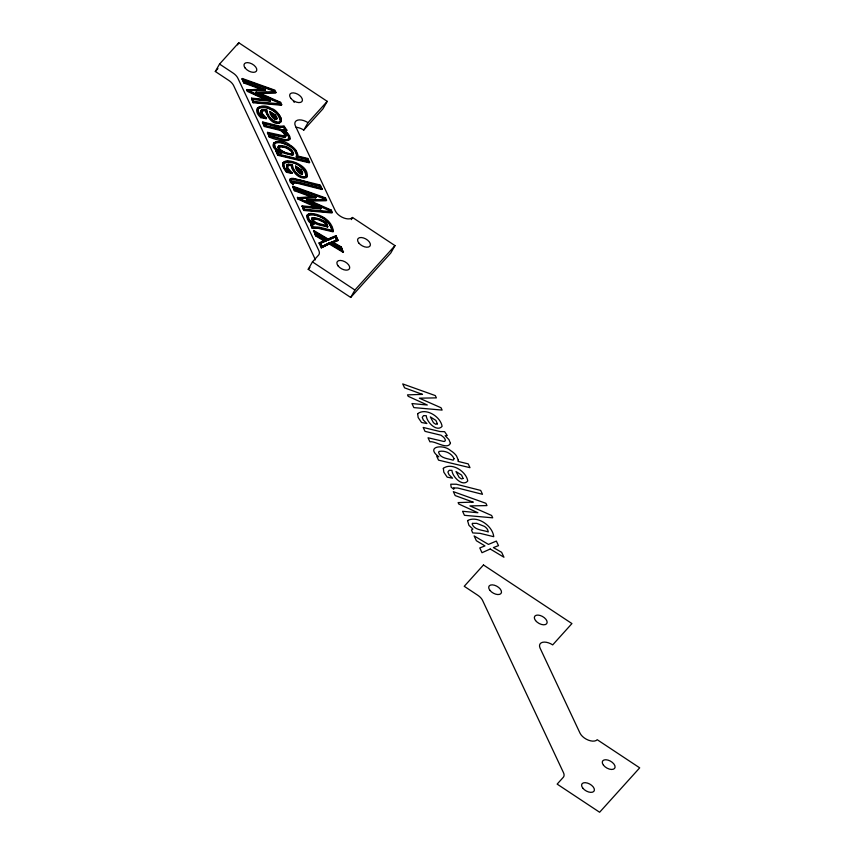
<?xml version="1.0" encoding="UTF-8"?>
<svg xmlns="http://www.w3.org/2000/svg" width="855" height="855" viewBox="0 0 855 855"><rect width="100%" height="100%" fill="white"/><g stroke="black" fill="none" stroke-linecap="round" stroke-linejoin="round"><path stroke-width="1.28" d="M293.308 154.488L293.062 153.098M289.695 139.312L289.749 138.478M306.902 159.511L307.223 158.955L308.014 161.884L306.902 159.511L296.322 156.925L296.599 154.83L295.028 151.185A11.639 6.423 29.7 0 0 289.556 146.216C285.185 144.046 279.296 141.043 274.573 143.576M296.322 156.925L296.909 154.263L295.349 150.63A11.639 6.423 29.7 0 0 289.866 145.66L281.744 142.475M297.059 153.28L297.348 156.55L297.85 154.573L296.14 150.598A12.643 6.979 29.7 0 0 290.198 145.19C282.652 137.826 264.216 141.812 278.089 151.912L278.399 151.356L277.02 150.491M307.169 215.161L307.682 218.431L311.156 222.76M308.089 215.62L309.318 219.842L313.956 224.053L311.765 225.806M273.525 143.255L274.038 146.804L277.18 150.672M274.444 143.715L275.641 148.182L281.787 152.821L281.466 153.376L277.266 152.35L278.42 154.808L277.586 151.795M285.004 134.908L283.967 136.544L285.004 134.908A6.776 3.741 29.7 0 0 283.176 131.798L280.686 129.842L264.612 125.942L262.774 122.019L262.453 122.575L264.302 126.497L280.365 130.398L282.855 132.354A6.776 3.741 29.7 0 1 284.683 135.464M268.898 133.294L269.806 136.479L268.577 133.85L283.262 137.281L285.463 136.725L285.944 135.208C283.315 126.647 271.911 128.079 265.221 125.461L264.045 122.96L264.9 126.016L265.221 125.461M285.463 136.725L285.944 135.208M257.259 108.296L257.761 112.133L261.192 117.082M258.178 108.767L258.135 110.894L260.08 114.762L261.512 116.526L264.206 117.039L264.387 118.001L264.206 117.039M282.93 162.952L283.422 166.778L286.863 171.737L292.154 172.774L291.844 173.33L286.5 172.304C270.02 151.207 313.283 163.337 306.421 177.584C299.368 179.839 292.218 172.112 291.224 165.507L291.534 164.951L290.647 164.823L287.772 165.485L287.162 167.195L288.306 169.878M306.849 176.953L306.24 172.828M258.37 108.51C266.888 104.802 279.852 112.411 280.28 121.827C273.536 123.58 267.23 116.024 266.675 109.761L262.517 109.515L260.903 110.84L261.096 114.046L264.387 118.001M261.224 110.284L261.406 113.491L263.714 116.494M261.502 112.539L263.169 110.22L265.873 110.295L266.76 113.64L270.458 118.856M262.111 110.84L262.293 113.597L266.493 118.118L266.172 118.674L260.828 117.659C250.098 108.008 263.041 102.45 271.42 108.542C277.287 109.184 287.814 125.215 276.112 122.511M283.529 163.978C291.202 158.196 305.769 167.174 305.94 176.472C299.197 178.225 292.891 170.679 292.335 164.417L288.188 164.171L286.575 165.485L286.756 168.702L290.059 172.646L290.379 172.09L289.011 170.765M286.885 164.93L287.077 168.146L289.385 171.139M287.772 165.485L287.964 168.243L292.154 172.774M311.487 219.308L312.043 217.982L314.266 217.598L320.262 219.094L323.981 220.953A6.594 3.634 29.7 0 1 327.305 224.491L327.583 227.099C322.506 225.111 313.764 225.474 311.487 219.308L312.043 217.982M312.706 220.537L312.919 218.57L316.51 218.602M312.438 219.639L312.919 218.57M293.308 179.016L290.871 179.945L295.83 180.052L319.364 186.048L320.518 188.495L320.839 187.94L297.145 181.944L292.496 181.987C292.132 183.323 290.85 180.672 290.892 180.031L290.818 181.57M293.062 183.109L297.027 183.173L321.79 189.457L322.111 188.902L320.294 185.022L292.944 178.31L290.347 178.791L289.621 180.213L290.444 182.339L293.062 184.445L293.949 182.222L297.348 182.617M310.75 225.143L312.502 223.689L310.75 225.143L312.011 228.082L317.654 228.2L333.023 231.833L333.343 231.278C332.039 220.419 320.753 213.985 310.675 213.44C303.546 213.718 308.014 222.642 312.182 224.245M311.252 224.192L312.011 228.082M313.956 224.053L312.022 224.961L312.791 226.757L319.407 227.248L332.306 230.401L329.41 223.198M290.572 180.587L291.192 179.39M277.886 147.498L278.634 146.055C284.223 144.741 292.282 147.915 293.618 153.932L292.453 155.321C287.601 153.686 279.425 153.633 277.886 147.498L278.206 146.942L279.04 149.123L281.519 151.346L287.419 153.472M291.309 150.598L285.549 147.081L280.408 146.333L279.158 147.317C278.944 151.495 296.429 157.544 291.833 151.292M275.759 118.578L274.829 115.211C278.805 121.314 270.8 116.013 271.131 112.668L276.079 116.804M276.432 119.486L276.902 117.541L275.524 115.03L269.913 111.46L270.255 114.175L272.756 117.862L275.77 119.582L277.02 118.428M301.42 173.234L300.49 169.856C304.466 175.97 296.471 170.669 296.803 167.313L301.74 171.46M302.093 174.131L302.563 172.186L301.184 169.675L295.574 166.105L295.926 168.83L298.416 172.507L301.441 174.238L302.681 173.084M315.142 259.995A10.239 5.654 29.8 0 0 314.555 257.879L233.65 85.639A10.239 5.654 29.7 0 0 228.777 80.413L215.31 71.489L219.543 64.072L238.78 42.75L327.23 101.35L323.008 108.767L303.76 130.088A10.239 5.664 29.7 0 0 296.14 127.31M237.572 44.866L238.78 42.75M261.748 89.519L243.867 82.999L242.029 79.077L242.339 78.521L274.915 90.181L275.983 92.458L275.673 93.013L258.638 93.323L258.947 92.767L275.983 92.458M244.829 82.059L244.519 82.614L243.686 79.622L244.829 82.059L265.435 89.572L265.114 90.128L247.939 90.705L264.377 98.517M243.867 82.999L242.339 78.521M265.392 99.608L247.469 91.442L246.796 90.021L262.068 88.963M247.469 91.442L247.116 89.465M247.939 90.705L248.26 90.149L265.435 89.572M248.142 91.122L248.26 90.149M247.779 90.887L266.91 99.597L251.562 98.154L253.144 102.739L281.413 105.24L281.723 104.684L280.622 102.333L258.947 92.767M256.04 92.116L279.948 102.664L279.638 103.22L255.72 92.671L256.04 92.116L274.829 91.763L274.273 90.566L242.029 79.077M253.144 102.739L251.562 98.154M253.679 102.119L252.759 98.934L270.49 100.601L270.18 101.157L252.439 99.49L253.679 102.119L256.329 102.354M262.517 109.515L260.903 110.84M261.79 111.396L263.169 110.22M274.519 92.319L274.273 90.566M260.828 117.659L261.149 117.103L266.493 118.118M268.566 107.997C295.21 120.437 272.788 133.946 265.552 110.851L265.873 110.295M266.675 109.761L266.728 112.7L269.25 117.466M272.179 116.13L271.131 112.668M264.302 126.497L264.612 125.942M280.622 102.333L280.312 102.899L258.638 93.323M275.203 115.585L275.524 115.03M274.263 119.069L274.915 118.043M262.774 122.019L279.542 126.113L284.202 126.251L286.874 130.184L284.384 130.836L284.704 130.281C300.265 144.613 278.035 141.417 269.207 136.96L267.626 132.354L284.288 135.988M275.62 118.824L276.069 118.022M275.77 119.582L276.742 118.931M269.207 136.96L267.626 132.354M280.835 129.244L280.515 129.8L282.246 131.029M280.365 130.398L280.686 129.842M284.202 126.251L280.387 126.861M263.725 123.515L279.446 127.352L283.903 127.021L286.564 130.74M282.663 130.195L285.602 129.511L282.663 130.195C285.143 132.108 290.508 136.33 288.039 139.793M278.634 146.055L278.313 146.611L279.521 146.184M297.668 155.995L307.821 158.474L309.606 162.258L309.286 162.813L277.822 155.3L275.994 151.41L276.315 150.843L278.399 151.356M284.555 136.18L284.875 135.624M284.619 137.249L285.784 136.169M279.467 146.675L279.158 147.231C283.871 145.286 293.254 151.207 292.218 154.007M277.822 155.3L276.315 150.843M288.498 153.729L288.819 153.173M288.659 154.402L288.979 153.847M303.76 130.088L307.992 122.671L327.23 101.35M292.453 155.321L293.329 154.424M286.575 165.485L288.188 164.171M287.462 166.052L288.83 164.865M286.5 172.304L286.81 171.748M292.335 164.417L292.389 167.345M290.379 172.09L289.866 171.695L290.059 172.646M299.068 172.282L296.813 168.937L296.803 167.313M289.621 180.213L289.93 179.657L291.224 182.275M290.347 178.791L290.027 179.347C299.913 178.118 309.884 184.37 319.685 185.492L320.839 187.94M291.063 178.887L291.384 178.332M291.673 179.593L291.993 179.037M292.496 181.987L292.186 182.543L294.216 182.04M292.987 182.072L293.308 181.517M292.87 183.686L293.372 182.553M293.639 182.778L293.949 182.222M300.864 170.231L301.184 169.675M307.821 158.474L307.511 159.03L296.642 156.369M293.062 184.445L293.18 183.13M299.923 173.725L300.586 172.699M311.145 196.81L294.462 190.718L292.613 186.796L292.934 186.24L325.509 197.9L326.578 200.177L326.257 200.733L309.221 201.053L309.542 200.498L326.578 200.177M301.291 173.48L301.74 172.678M301.441 174.238L302.413 173.576M295.424 189.778L295.103 190.334L294.28 187.341L295.424 189.778L316.029 197.291L315.709 197.847L298.534 198.424M294.462 190.718L292.934 186.24M315.987 207.327L298.053 199.162L297.39 197.74L312.652 196.682M298.053 199.162L297.711 197.184M298.737 198.852L298.855 197.868L316.029 197.291M309.542 200.498L331.216 210.063L332.317 212.403L332.007 212.959L303.728 210.458L302.157 205.873L317.504 207.316L298.374 198.606M303.354 206.654L303.033 207.209L320.775 208.877L321.085 208.321L303.354 206.654L304.583 209.283L331.131 211.623L330.543 210.383L330.233 210.939L306.314 200.391L306.624 199.835L325.424 199.482L324.857 198.285L292.613 186.796M303.728 210.458L302.157 205.873M304.583 209.283L304.273 209.838L303.033 207.209M319.364 186.048L319.685 185.492M311.733 218.538L312.866 217.608M312.599 219.126L313.475 218.314M325.103 200.038L324.857 198.285M325.189 198.456L325.509 197.9M311.701 225.517L312.096 224.79M321.298 247.854L329.827 243.6L321.298 247.854L319.054 243.087L324.579 240.501L324.259 241.057L315.666 235.884L313.732 230.508L328.053 238.994L335.951 235.659L338.099 240.223L332.68 242.724L338.099 240.223M315.303 232.1L316.393 235.659L315.303 232.1L328.352 239.828L335.641 236.75L336.71 240.266L331.024 242.425L340.204 247.694L341.647 250.772M315.666 235.884L313.732 230.508M331.216 210.063L330.906 210.619L306.624 199.835M317.975 218.976L323.596 221.392A5.579 3.078 29.7 0 1 326.428 224.384L326.471 226.201L326.108 224.951A5.579 3.078 29.7 0 0 323.276 221.947L318.06 219.628L313.165 218.869M340.204 247.694L340.525 247.138L341.968 250.216L329.517 242.756L321.598 246.742L320.443 243.044L326.183 240.8L316.713 235.104M308.003 122.671A10.239 5.654 29.6 0 0 297.775 120.106A10.239 5.654 29.6 0 0 295.413 125.974L335.31 210.896A10.239 5.654 29.7 0 0 343.721 217.95A10.239 5.654 29.7 0 0 352.527 217.48L394.999 245.62L390.767 253.037L350.689 297.444L308.217 269.304L312.449 261.887L318.552 255.132A10.239 5.643 29.8 0 0 318.787 250.462L237.882 78.222A10.239 5.643 29.7 0 0 232.998 72.996L219.543 64.072M321.598 246.742L329.517 242.756M320.123 243.6L326.183 240.8M314.982 232.656L328.031 240.383L328.352 239.828M331.024 242.425L337.03 239.71M335.951 235.659L337.778 240.779M328.031 240.383L335.641 236.75M351.32 219.607L352.527 217.491M341.231 246.903L343.229 252.385L341.231 246.903L333.001 242.168M350.689 297.444L354.921 290.027L394.999 245.62M257.857 109.322L260.668 106.95L266.461 107.335M215.31 71.489L217.929 68.582M308.217 269.304L309.959 267.38M289.685 139.408L287.152 140.273L282.62 139.579M257.526 107.944L259.738 106.811M283.187 162.589L285.41 161.467M307.298 214.99L309.061 214.113L312.567 214.22M308.153 215.556C317.355 212.863 329.004 220.002 331.687 229.258M273.718 142.999L275.684 142.037M306.731 177.028L303.952 177.594L300.329 176.622M328.865 239.079L334.508 236.696M319.054 243.087L324.259 241.057M287.804 161.456C281.487 161.093 283.881 168.809 287.184 171.182L289.866 171.695M311.135 214.145C306.582 213.825 307.212 219.65 309.97 221.627M283.903 127.021L279.232 126.668M312.321 227.526L319.62 227.932M284.704 130.281L286.874 130.184M246.796 90.021L250.536 89.893M297.39 197.74L301.131 197.623M284.939 136.693L280.344 136.084M262.848 110.776L265.552 110.851M287.868 164.726L289.941 164.673M288.52 165.421L291.224 165.507M255.72 92.671L266.995 92.458M306.314 200.391L317.59 200.177M312.556 218.164L318.381 219.062M277.64 122.799L279.916 122.351L280.761 120.555L278.858 115.489M287.024 161.306L292.132 161.98M279.457 142.133C276.186 140.989 272.424 144.206 274.605 147.455M253.988 101.563L280.536 103.904L279.948 102.664M260.315 102.707L266.942 103.295M269.603 103.53L276.24 104.107M253.454 102.183L281.723 104.684M304.049 209.903L332.317 212.403M301.836 206.429L304.401 206.675M308.228 207.028L314.629 207.626M281.509 146.216L285.185 147.007M278.805 141.994L282.257 142.593M311.925 214.081L315.377 214.701M317.333 227.505L333.343 231.278M301.783 177.156L305.043 177.327L306.432 175.211L305.673 172.165L303.055 168.285M276.09 119.027L274.573 118.514M301.762 173.683L300.244 173.17M278.741 154.253L308.334 161.328M278.142 154.744L309.606 162.258M296.824 182.5L301.152 183.526M267.305 132.91L280.857 136.202M270.127 135.924C272.232 134.673 294.398 145.949 287.729 134.214M269.528 136.405L283.133 139.696M286.981 153.366L292.763 154.766M264.045 122.96L279.767 126.797M275.994 151.41L281.787 152.821M326.781 225.635C322.421 223.85 314.886 224.277 312.759 219.083M320.23 224.651L327.903 226.543M300.682 183.419L322.111 188.902M314.875 214.573L323.468 218.004L328.181 221.702M265.969 107.217L271.227 109.077M291.641 161.862L299.25 165.165M317.739 223.85L320.657 224.747M243.365 80.178L273.953 91.122M293.96 187.897L324.547 198.841M244.188 82.443L265.114 90.128M294.783 190.163L315.709 197.847M276.539 122.607L271.591 119.892M315.965 223.123L318.049 223.914M294.238 162.642L296.771 163.743M248.463 90.566L270.49 100.601M267.861 100.099L270.18 101.157M299.058 198.285L321.085 208.321M318.445 207.818L320.775 208.877M284.138 152.479L279.703 149.892M270.811 113.223L274.508 115.767M296.482 167.869L300.18 170.412M287.28 144.356L289.888 145.745A12.643 6.979 29.7 0 1 291.491 146.814M314.672 222.332L316.115 223.123M273.194 121.079L274.85 121.987M298.865 175.735L300.511 176.643M331.345 241.869L340.921 247.458M293.383 183.889L291.459 182.575M313.411 231.064L327.732 239.55M329.207 243.312L343.55 251.83M329.506 244.156L343.229 252.385M315.987 235.328L325.862 241.367M278.249 151.356L281.466 153.376M297.401 167.676L299.346 168.927M312.449 261.887L354.921 290.027M323.468 218.089L325.189 219.254M313.529 221.541L314.693 222.428M299.186 165.047L305.011 170.669M297.262 174.538L298.908 175.841M310.921 222.514L313.635 224.609M264.964 117.712L266.172 118.674M290.636 172.368L291.844 173.33M273.066 117.306L274.605 118.599M282.973 129.639L285.891 132.044M300.265 173.255L297.369 170.252L295.574 166.105M270.105 118.503L271.815 120.138M295.777 173.148L297.487 174.783M275.844 112.187L277.768 114.014M312.684 220.718L313.753 221.776M263.351 116.12L264.708 117.445M285.613 131.756L287.162 133.348M290.764 181.784L291.769 182.885M296.129 173.512L292.421 168.296L291.534 164.951M283.518 132.151L285.634 135.763M327.85 221.36L329.88 223.7M290.967 150.245L292.314 151.795M273.397 117.637L269.913 111.46M286.767 132.931L289.065 136.266M283.582 127.577L285.281 130.067M313.112 221.146L311.808 218.741M261.972 114.153L262.645 115.233M279.51 149.614L278.837 147.872M258.798 113.63L259.76 115.318M285.431 169.974L283.336 164.951M292.987 168.959L293.863 170.594M319.973 185.578L321.79 189.457M335.32 237.305L336.71 240.266M320.443 243.044L321.918 246.187M319.375 242.531L321.608 247.298M331.131 225.838L332.595 229.45M327.583 227.099L326.995 225.047A6.594 3.634 29.7 0 0 323.66 221.52M302.253 172.742L302.371 173.64M276.582 118.097L276.699 118.984M257.676 110.295L257.825 111.449M293.404 101.585A7.043 3.88 29.7 0 1 294.462 102.215M292.239 147.381A12.643 6.979 29.7 0 1 295.83 151.153M454.037 458.718L453.161 460.182C448.309 458.547 440.133 458.494 438.604 452.359L439.032 451.472C444.621 450.158 451.814 453.193 454.037 458.718M450.457 443.328C447.09 450.19 435.088 440.635 429.926 441.821L428.024 437.771L443.617 441.426L444.686 441.404L445.402 440.314A6.776 3.741 29.7 0 0 443.574 437.215L441.084 435.248L425.021 431.358L423.172 427.436L439.94 431.529L444.6 431.668L447.272 435.59L445.102 435.697L448.939 439.609L450.457 443.328M458.248 459.99L458.066 461.401L468.219 463.891L470.004 467.674L438.54 460.15L436.713 456.26L438.797 456.773C424.903 446.545 443.318 443.745 450.596 450.606A12.643 6.979 29.7 0 1 456.538 456.004L458.248 459.99M467.567 520.567L468.914 525.291L472.901 529.106L471.468 530.004L472.719 532.932L480.018 533.338L493.741 536.694C492.651 525.718 477.272 515.234 467.567 520.567M417.657 413.713L418.159 417.539L421.547 422.509L426.891 423.535L423.353 420.083L422.21 417.4L423.567 415.626L426.271 415.712C426.538 422.071 437.001 432.534 442.099 426.346C440.656 416.706 425.886 407.375 417.657 413.713M443.328 468.358L443.82 472.195L447.208 477.165L452.552 478.18L449.025 474.739L447.881 472.046L449.228 470.282L451.932 470.357C452.21 476.716 462.673 487.179 467.76 480.991C466.317 471.362 451.558 462.021 443.328 468.358M472.441 523.399L472.206 524.158C474.482 530.335 483.214 529.961 488.301 531.96L487.703 529.908A6.594 3.634 29.7 0 0 484.379 526.37L476.695 523.324L472.441 523.399M453.77 487.97L453.781 489.295L451.162 487.19L450.745 484.208L456.335 484.229L480.692 490.428L482.509 494.308L457.746 488.034L453.77 487.97M437.418 423.845L435.729 424.272L433.464 422.712L430.311 416.866L435.922 420.446L437.418 423.845M463.079 478.49L461.401 478.918L459.135 477.368L455.972 471.522L461.582 475.091L463.079 478.49M483.481 564.973L464.233 586.295L477.71 595.219A10.239 5.654 29.7 0 1 482.583 600.445L563.488 772.685A10.239 5.654 29.8 0 1 563.253 777.355L557.15 784.11L599.622 812.25L639.69 767.843L597.228 739.714A10.239 5.654 29.7 0 1 588.422 740.173A10.239 5.654 29.7 0 1 580 733.12L540.114 648.197A10.239 5.654 29.7 0 1 542.465 642.329A10.239 5.654 29.7 0 1 552.693 644.894L571.931 623.573L483.481 564.973M490.225 549.006L482.006 552.715L479.773 547.948L484.977 545.907L476.385 540.734L474.13 535.925L488.451 544.411L496.349 541.076L498.497 545.64L493.399 547.585L501.629 552.309L503.948 557.236L490.225 549.006M422.466 394.379L407.514 394.882L408.177 396.303L427.308 405.003L411.96 403.56L413.852 407.6L442.121 410.09L441.02 407.75L419.345 398.184L436.381 397.874L435.313 395.587L402.737 383.927L404.586 387.849L422.466 394.379M473.05 502.099L458.109 502.601L458.772 504.023L477.902 512.733L462.555 511.29L464.447 515.319L492.715 517.82L491.614 515.469L469.94 505.904L486.976 505.594L485.907 503.306L453.332 491.657L455.181 495.579L473.05 502.099M603.47 765.214A7.043 3.89 29.7 0 0 614.531 768.474A7.043 3.89 29.7 0 0 608.065 760.127A7.043 3.89 29.7 0 0 603.47 765.214M535.54 620.559A7.043 3.89 29.8 0 0 546.58 623.819A7.043 3.89 29.8 0 0 540.114 615.461A7.043 3.89 29.8 0 0 535.54 620.559M582.789 788.128A7.043 3.88 29.7 0 0 593.84 791.388A7.043 3.88 29.7 0 0 587.374 783.052A7.043 3.88 29.7 0 0 582.789 788.128M489.883 590.303A7.043 3.89 29.7 0 0 500.934 593.573A7.043 3.89 29.7 0 0 494.457 585.226A7.043 3.89 29.7 0 0 489.883 590.303M290.839 98.336A7.043 3.89 29.8 0 0 301.89 101.595A7.043 3.89 29.8 0 0 295.413 93.248A7.043 3.89 29.8 0 0 290.839 98.336M245.182 68.079A7.043 3.88 29.7 0 0 256.233 71.35A7.043 3.88 29.7 0 0 249.767 63.003A7.043 3.88 29.7 0 0 245.182 68.079M358.779 242.98A7.043 3.88 29.7 0 0 369.83 246.251A7.043 3.88 29.7 0 0 363.364 237.904A7.043 3.88 29.7 0 0 358.779 242.98M338.088 265.905A7.043 3.88 29.7 0 0 349.15 269.165A7.043 3.88 29.7 0 0 342.684 260.828A7.043 3.88 29.7 0 0 338.088 265.905"/></g></svg>
